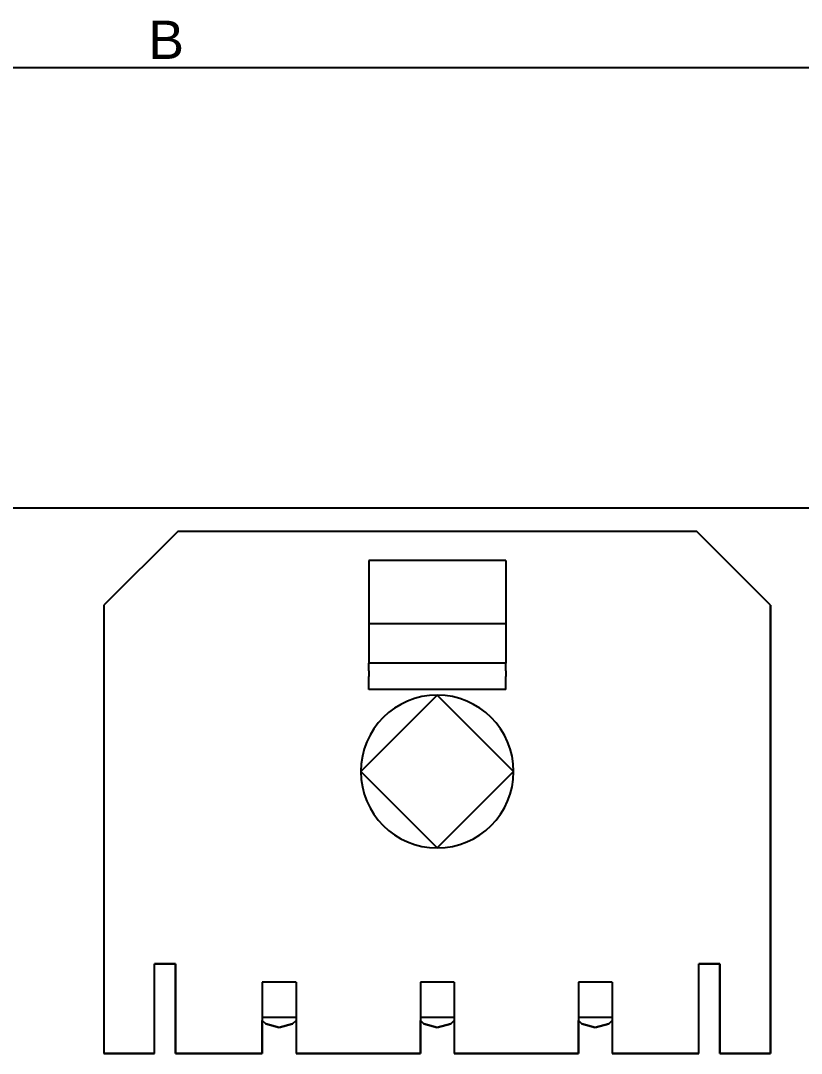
# Model space of a CAD drawing. Header units: inches. Extents: x 0 to 420, y -297 to 0.
# Drawn here: x 121.43 to 151.07, y -40.04 to -0.87 of the extents above; entities that cross this region are included whole.
import ezdxf

# ---------------------------------------------------------------- set-up
doc = ezdxf.new("R2010")
doc.units = ezdxf.units.IN
doc.header["$MEASUREMENT"] = 0
doc.styles.add('Arial0', font='arial.ttf', dxfattribs={"height": 2.265495})

msp = doc.modelspace()

# ---------------------------------------------------------------- linework, layer by layer
at = {"color": 18, "true_color": 0x000000}
for p, q in [((2.646, -2.646), (417.354, -2.646)), ((12.646, -19.354), (168.646, -19.354)), ((127.396, -20.244), (124.596, -23.044)), ((127.396, -20.244), (124.596, -23.044)), ((147.096, -20.244), (127.396, -20.244)), ((147.096, -20.244), (127.396, -20.244)), ((149.896, -23.044), (147.096, -20.244)), ((149.896, -23.044), (147.096, -20.244)), ((134.646, -21.344), (134.646, -23.744)), ((139.846, -21.344), (134.646, -21.344)), ((139.846, -21.344), (139.846, -23.744)), ((124.596, -23.044), (124.596, -40.044)), ((124.596, -23.044), (124.596, -40.044)), ((149.896, -40.044), (149.896, -23.044)), ((149.896, -23.044), (149.896, -40.044)), ((134.646, -23.744), (134.646, -25.244)), ((139.846, -23.744), (134.646, -23.744)), ((139.846, -23.744), (139.846, -25.244)), ((134.646, -25.278), (134.646, -25.244)), ((139.846, -25.244), (134.646, -25.244)), ((134.646, -25.378), (134.646, -25.278)), ((134.646, -25.536), (134.646, -25.378)), ((139.846, -25.278), (139.846, -25.244)), ((139.846, -25.378), (139.846, -25.278)), ((139.846, -25.536), (139.846, -25.378)), ((134.646, -25.536), (134.646, -25.744)), ((134.646, -25.986), (134.646, -25.744)), ((139.846, -25.536), (139.846, -25.744)), ((139.846, -25.986), (139.846, -25.744)), ((134.646, -26.244), (134.646, -25.986)), ((139.846, -26.244), (134.646, -26.244)), ((139.846, -26.244), (139.846, -25.986)), ((137.246, -26.454), (134.346, -29.354)), ((140.146, -29.354), (137.246, -26.454)), ((134.346, -29.354), (137.246, -32.254)), ((137.246, -32.254), (140.146, -29.354)), ((126.516, -40.044), (126.516, -36.644)), ((126.516, -36.644), (127.316, -36.644)), ((127.316, -36.644), (126.516, -36.644)), ((126.516, -40.044), (126.516, -36.644)), ((127.316, -36.644), (127.316, -40.044)), ((127.316, -40.044), (127.316, -36.644)), ((147.176, -40.044), (147.176, -36.644)), ((147.176, -36.644), (147.976, -36.644)), ((147.176, -40.044), (147.176, -36.644)), ((147.976, -36.644), (147.176, -36.644)), ((147.976, -36.644), (147.976, -40.044)), ((147.976, -40.044), (147.976, -36.644)), ((130.606, -37.344), (130.606, -40.044)), ((131.886, -37.344), (130.606, -37.344)), ((131.886, -37.344), (131.886, -40.044)), ((136.606, -37.344), (136.606, -40.044)), ((137.886, -37.344), (136.606, -37.344)), ((137.886, -37.344), (137.886, -40.044)), ((142.606, -37.344), (142.606, -40.044)), ((143.886, -37.344), (142.606, -37.344)), ((143.886, -37.344), (143.886, -40.044)), ((131.886, -38.684), (130.606, -38.684)), ((137.886, -38.684), (136.606, -38.684)), ((143.886, -38.684), (142.606, -38.684)), ((130.606, -40.044), (130.606, -38.798)), ((130.606, -38.798), (130.736, -38.928)), ((130.736, -38.928), (130.606, -38.798)), ((130.736, -38.928), (131.246, -39.064)), ((131.246, -39.064), (130.736, -38.928)), ((131.246, -39.064), (131.756, -38.928)), ((131.756, -38.928), (131.246, -39.064)), ((131.756, -38.928), (131.886, -38.798)), ((131.886, -38.798), (131.756, -38.928)), ((131.886, -38.798), (131.886, -40.044)), ((136.606, -40.044), (136.606, -38.798)), ((136.606, -38.798), (136.736, -38.928)), ((136.736, -38.928), (136.606, -38.798)), ((136.736, -38.928), (137.246, -39.064)), ((137.246, -39.064), (136.736, -38.928)), ((137.246, -39.064), (137.756, -38.928)), ((137.756, -38.928), (137.246, -39.064)), ((137.756, -38.928), (137.886, -38.798)), ((137.886, -38.798), (137.756, -38.928)), ((137.886, -38.798), (137.886, -40.044)), ((142.606, -40.044), (142.606, -38.798)), ((142.606, -38.798), (142.736, -38.928)), ((142.736, -38.928), (142.606, -38.798)), ((142.736, -38.928), (143.246, -39.064)), ((143.246, -39.064), (142.736, -38.928)), ((143.246, -39.064), (143.756, -38.928)), ((143.756, -38.928), (143.246, -39.064)), ((143.756, -38.928), (143.886, -38.798)), ((143.886, -38.798), (143.756, -38.928)), ((143.886, -38.798), (143.886, -40.044)), ((124.596, -40.044), (126.516, -40.044)), ((126.516, -40.044), (124.596, -40.044)), ((127.316, -40.044), (130.606, -40.044)), ((130.606, -40.044), (127.316, -40.044)), ((131.886, -40.044), (136.606, -40.044)), ((136.606, -40.044), (131.886, -40.044)), ((137.886, -40.044), (142.606, -40.044)), ((142.606, -40.044), (137.886, -40.044)), ((143.886, -40.044), (147.176, -40.044)), ((147.176, -40.044), (143.886, -40.044)), ((147.976, -40.044), (149.896, -40.044)), ((149.896, -40.044), (147.976, -40.044))]:
    msp.add_line(p, q, dxfattribs=at)
at = {"color": 7, "true_color": 0xffffff}
for p, q in [((127.396, -20.244), (124.596, -23.044)), ((127.396, -20.244), (124.596, -23.044)), ((147.096, -20.244), (127.396, -20.244)), ((147.096, -20.244), (127.396, -20.244)), ((149.896, -23.044), (147.096, -20.244)), ((149.896, -23.044), (147.096, -20.244)), ((134.646, -21.344), (134.646, -23.744)), ((139.846, -21.344), (134.646, -21.344)), ((139.846, -21.344), (139.846, -23.744)), ((124.596, -23.044), (124.596, -40.044)), ((124.596, -23.044), (124.596, -40.044)), ((149.896, -40.044), (149.896, -23.044)), ((149.896, -23.044), (149.896, -40.044)), ((134.646, -23.744), (134.646, -25.244)), ((139.846, -23.744), (134.646, -23.744)), ((139.846, -23.744), (139.846, -25.244)), ((134.646, -25.278), (134.646, -25.244)), ((139.846, -25.244), (134.646, -25.244)), ((134.646, -25.378), (134.646, -25.278)), ((134.646, -25.536), (134.646, -25.378)), ((139.846, -25.278), (139.846, -25.244)), ((139.846, -25.378), (139.846, -25.278)), ((139.846, -25.536), (139.846, -25.378)), ((134.646, -25.536), (134.646, -25.744)), ((134.646, -25.986), (134.646, -25.744)), ((139.846, -25.536), (139.846, -25.744)), ((139.846, -25.986), (139.846, -25.744)), ((134.646, -26.244), (134.646, -25.986)), ((139.846, -26.244), (134.646, -26.244)), ((139.846, -26.244), (139.846, -25.986)), ((126.516, -40.044), (126.516, -36.644)), ((126.516, -36.644), (127.316, -36.644)), ((127.316, -36.644), (126.516, -36.644)), ((126.516, -40.044), (126.516, -36.644)), ((127.316, -36.644), (127.316, -40.044)), ((127.316, -40.044), (127.316, -36.644)), ((147.176, -40.044), (147.176, -36.644)), ((147.176, -36.644), (147.976, -36.644)), ((147.176, -40.044), (147.176, -36.644)), ((147.976, -36.644), (147.176, -36.644)), ((147.976, -36.644), (147.976, -40.044)), ((147.976, -40.044), (147.976, -36.644)), ((130.606, -37.344), (130.606, -40.044)), ((131.886, -37.344), (130.606, -37.344)), ((131.886, -37.344), (131.886, -40.044)), ((136.606, -37.344), (136.606, -40.044)), ((137.886, -37.344), (136.606, -37.344)), ((137.886, -37.344), (137.886, -40.044)), ((142.606, -37.344), (142.606, -40.044)), ((143.886, -37.344), (142.606, -37.344)), ((143.886, -37.344), (143.886, -40.044)), ((131.886, -38.684), (130.606, -38.684)), ((137.886, -38.684), (136.606, -38.684)), ((143.886, -38.684), (142.606, -38.684)), ((130.606, -40.044), (130.606, -38.798)), ((130.606, -38.798), (130.736, -38.928)), ((130.736, -38.928), (130.606, -38.798)), ((130.736, -38.928), (131.246, -39.064)), ((131.246, -39.064), (130.736, -38.928)), ((131.246, -39.064), (131.756, -38.928)), ((131.756, -38.928), (131.246, -39.064)), ((131.756, -38.928), (131.886, -38.798)), ((131.886, -38.798), (131.756, -38.928)), ((131.886, -38.798), (131.886, -40.044)), ((136.606, -40.044), (136.606, -38.798)), ((136.606, -38.798), (136.736, -38.928)), ((136.736, -38.928), (136.606, -38.798)), ((136.736, -38.928), (137.246, -39.064)), ((137.246, -39.064), (136.736, -38.928)), ((137.246, -39.064), (137.756, -38.928)), ((137.756, -38.928), (137.246, -39.064)), ((137.756, -38.928), (137.886, -38.798)), ((137.886, -38.798), (137.756, -38.928)), ((137.886, -38.798), (137.886, -40.044)), ((142.606, -40.044), (142.606, -38.798)), ((142.606, -38.798), (142.736, -38.928)), ((142.736, -38.928), (142.606, -38.798)), ((142.736, -38.928), (143.246, -39.064)), ((143.246, -39.064), (142.736, -38.928)), ((143.246, -39.064), (143.756, -38.928)), ((143.756, -38.928), (143.246, -39.064)), ((143.756, -38.928), (143.886, -38.798)), ((143.886, -38.798), (143.756, -38.928)), ((143.886, -38.798), (143.886, -40.044)), ((124.596, -40.044), (126.516, -40.044)), ((126.516, -40.044), (124.596, -40.044)), ((127.316, -40.044), (130.606, -40.044)), ((130.606, -40.044), (127.316, -40.044)), ((131.886, -40.044), (136.606, -40.044)), ((136.606, -40.044), (131.886, -40.044)), ((137.886, -40.044), (142.606, -40.044)), ((142.606, -40.044), (137.886, -40.044)), ((143.886, -40.044), (147.176, -40.044)), ((147.176, -40.044), (143.886, -40.044)), ((147.976, -40.044), (149.896, -40.044)), ((149.896, -40.044), (147.976, -40.044))]:
    msp.add_line(p, q, dxfattribs=at)
at = {"color": 18, "true_color": 0x000000}
for start, end in [(90, 180), (0, 90), (180, 270), (270, 0)]:
    msp.add_arc((137.246, -29.354), 2.9, start, end, dxfattribs=at)

# ---------------------------------------------------------------- texts
at = {"color": 18, "true_color": 0x000000, "style": 'Arial0'}
msp.add_text('B', height=1.453, dxfattribs=at).set_placement((126.283, -2.32))

doc.saveas('drawing.dxf')
